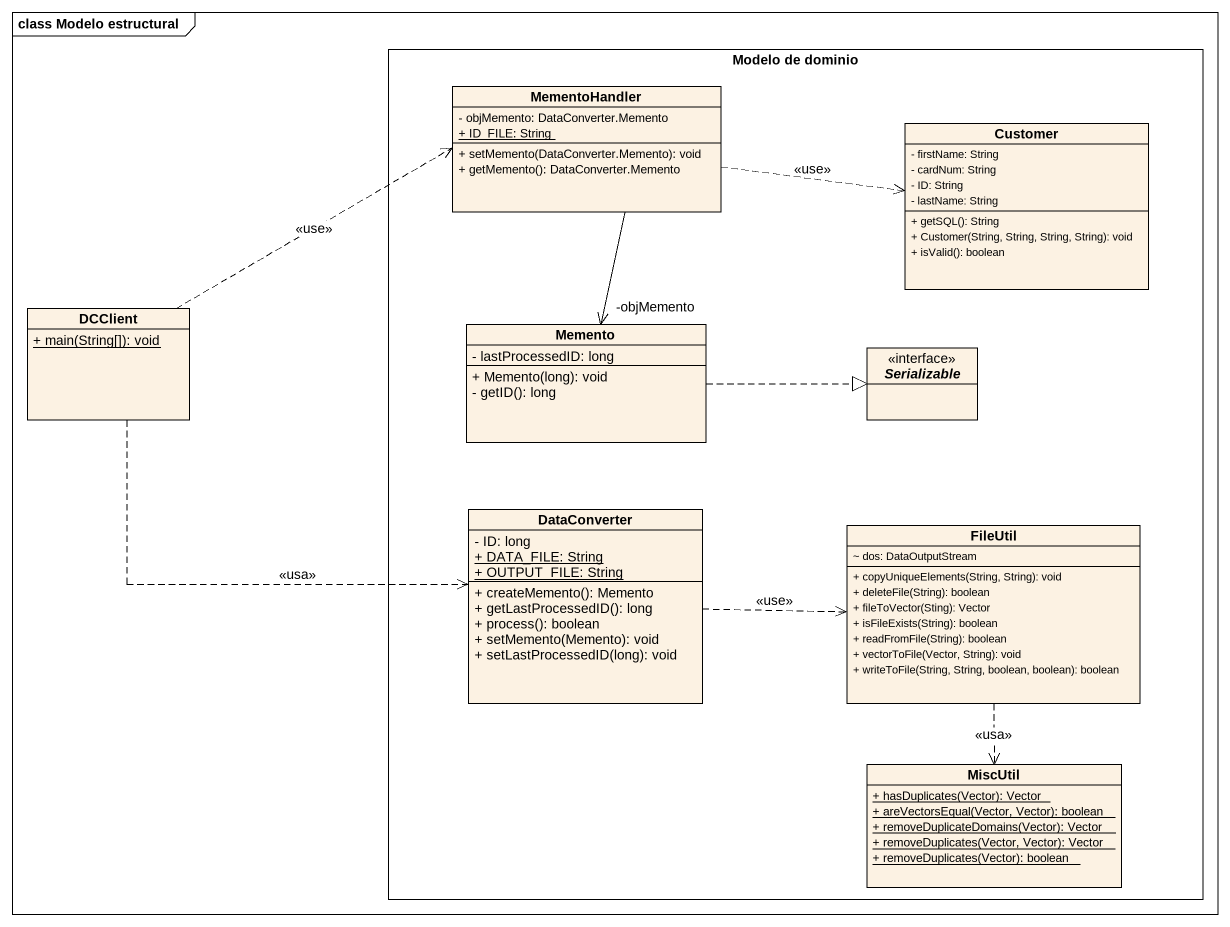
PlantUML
@startuml
mainframe class Modelo estructural
hide circle
hide empty members
skinparam classAttributeIconSize 0
rectangle "Modelo de dominio" as Modelo_de_dominio {
  class MementoHandler {
    - objMemento: DataConverter.Memento
    {static} + ID_FILE: String
    + setMemento(DataConverter.Memento): void
    + getMemento(): DataConverter.Memento
  }
  class Customer {
    - firstName: String
    - cardNum: String
    - ID: String
    - lastName: String
    + getSQL(): String
    + Customer(String, String, String, String): void
    + isValid(): boolean
  }
  class Memento {
    - lastProcessedID: long
    + Memento(long): void
    - getID(): long
  }
  interface Serializable
  class DataConverter {
    - ID: long
    {static} + DATA_FILE: String
    {static} + OUTPUT_FILE: String
    + createMemento(): Memento
    + getLastProcessedID(): long
    + process(): boolean
    + setMemento(Memento): void
    + setLastProcessedID(long): void
  }
  class FileUtil {
    ~ dos: DataOutputStream
    + copyUniqueElements(String, String): void
    + deleteFile(String): boolean
    + fileToVector(Sting): Vector
    + isFileExists(String): boolean
    + readFromFile(String): boolean
    + vectorToFile(Vector, String): void
    + writeToFile(String, String, boolean, boolean): boolean
  }
  class MiscUtil {
    {static} + hasDuplicates(Vector): Vector
    {static} + areVectorsEqual(Vector, Vector): boolean
    {static} + removeDuplicateDomains(Vector): Vector
    {static} + removeDuplicates(Vector, Vector): Vector
    {static} + removeDuplicates(Vector): boolean
  }
}
class DCClient {
  {static} + main(String[]): void
}
MementoHandler .right.> Customer : <<use>>
MementoHandler --> "-objMemento" Memento
DCClient .right.> MementoHandler : <<use>>
DCClient .right.> DataConverter : <<usa>>
Memento .right.|> Serializable
DataConverter .right.> FileUtil : <<use>>
FileUtil ..> MiscUtil : <<usa>>
@enduml
